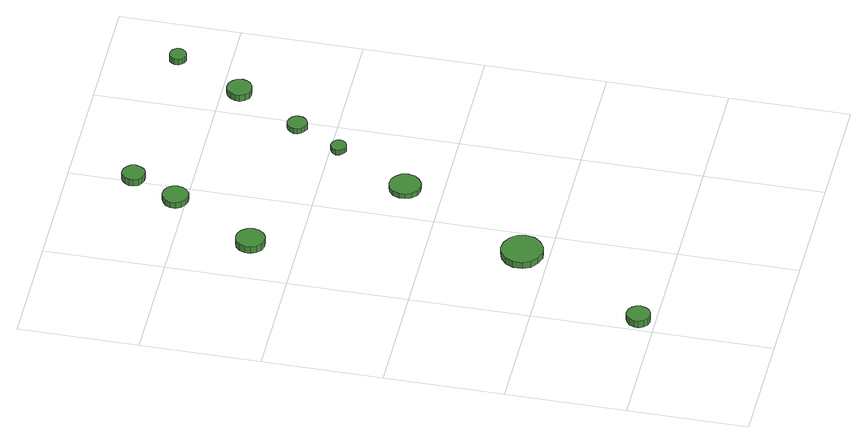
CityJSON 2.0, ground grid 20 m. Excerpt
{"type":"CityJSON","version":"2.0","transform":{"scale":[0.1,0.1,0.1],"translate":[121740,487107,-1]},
"CityObjects":{
"tree1":{"type":"SolitaryVegetationObject","attributes":{"function":"something"},"geometry":[{"type":"MultiSurface","lod":"1","boundaries":[[[0,1,2,3,4,5,6,7,8,9,10,11,12,13,14]],[[15,16,17,18,19,20,21,22,23,24,25,26,27,28,29]],[[0,29,28,1]],[[1,28,27,2]],[[2,27,26,3]],[[3,26,25,4]],[[4,25,24,5]],[[5,24,23,6]],[[6,23,22,7]],[[7,22,21,8]],[[8,21,20,9]],[[9,20,19,10]],[[10,19,18,11]],[[11,18,17,12]],[[12,17,16,13]],[[13,16,15,14]],[[14,15,29,0]]]}]},
"tree2":{"type":"SolitaryVegetationObject","attributes":{"function":"something"},"geometry":[{"type":"MultiSurface","lod":"1","boundaries":[[[30,31,32,33,34,35,36,37,38,39,40,41,42,43,44]],[[45,46,47,48,49,50,51,52,53,54,55,56,57,58,59]],[[30,59,58,31]],[[31,58,57,32]],[[32,57,56,33]],[[33,56,55,34]],[[34,55,54,35]],[[35,54,53,36]],[[36,53,52,37]],[[37,52,51,38]],[[38,51,50,39]],[[39,50,49,40]],[[40,49,48,41]],[[41,48,47,42]],[[42,47,46,43]],[[43,46,45,44]],[[44,45,59,30]]]}]},
"tree3":{"type":"SolitaryVegetationObject","attributes":{"function":"something"},"geometry":[{"type":"MultiSurface","lod":"1","boundaries":[[[60,61,62,63,64,65,66,67,68,69,70,71,72,73,74]],[[75,76,77,78,79,80,81,82,83,84,85,86,87,88,89]],[[60,89,88,61]],[[61,88,87,62]],[[62,87,86,63]],[[63,86,85,64]],[[64,85,84,65]],[[65,84,83,66]],[[66,83,82,67]],[[67,82,81,68]],[[68,81,80,69]],[[69,80,79,70]],[[70,79,78,71]],[[71,78,77,72]],[[72,77,76,73]],[[73,76,75,74]],[[74,75,89,60]]]}]},
"tree4":{"type":"SolitaryVegetationObject","attributes":{"function":"something"},"geometry":[{"type":"MultiSurface","lod":"1","boundaries":[[[90,91,92,93,94,95,96,97,98,99,100,101,102,103,104]],[[105,106,107,108,109,110,111,112,113,114,115,116,117,118,119]],[[90,119,118,91]],[[91,118,117,92]],[[92,117,116,93]],[[93,116,115,94]],[[94,115,114,95]],[[95,114,113,96]],[[96,113,112,97]],[[97,112,111,98]],[[98,111,110,99]],[[99,110,109,100]],[[100,109,108,101]],[[101,108,107,102]],[[102,107,106,103]],[[103,106,105,104]],[[104,105,119,90]]]}]},
"tree5":{"type":"SolitaryVegetationObject","attributes":{"function":"something"},"geometry":[{"type":"MultiSurface","lod":"1","boundaries":[[[120,121,122,123,124,125,126,127,128,129,130,131,132,133,134]],[[135,136,137,138,139,140,141,142,143,144,145,146,147,148,149]],[[120,149,148,121]],[[121,148,147,122]],[[122,147,146,123]],[[123,146,145,124]],[[124,145,144,125]],[[125,144,143,126]],[[126,143,142,127]],[[127,142,141,128]],[[128,141,140,129]],[[129,140,139,130]],[[130,139,138,131]],[[131,138,137,132]],[[132,137,136,133]],[[133,136,135,134]],[[134,135,149,120]]]}]},
"tree6":{"type":"SolitaryVegetationObject","attributes":{"function":"something"},"geometry":[{"type":"MultiSurface","lod":"1","boundaries":[[[150,151,152,153,154,155,156,157,158,159,160,161,162,163,164]],[[165,166,167,168,169,170,171,172,173,174,175,176,177,178,179]],[[150,179,178,151]],[[151,178,177,152]],[[152,177,176,153]],[[153,176,175,154]],[[154,175,174,155]],[[155,174,173,156]],[[156,173,172,157]],[[157,172,171,158]],[[158,171,170,159]],[[159,170,169,160]],[[160,169,168,161]],[[161,168,167,162]],[[162,167,166,163]],[[163,166,165,164]],[[164,165,179,150]]]}]},
"tree7":{"type":"SolitaryVegetationObject","attributes":{"function":"something"},"geometry":[{"type":"MultiSurface","lod":"1","boundaries":[[[180,181,182,183,184,185,186,187,188,189,190,191,192,193,194]],[[195,196,197,198,199,200,201,202,203,204,205,206,207,208,209]],[[180,209,208,181]],[[181,208,207,182]],[[182,207,206,183]],[[183,206,205,184]],[[184,205,204,185]],[[185,204,203,186]],[[186,203,202,187]],[[187,202,201,188]],[[188,201,200,189]],[[189,200,199,190]],[[190,199,198,191]],[[191,198,197,192]],[[192,197,196,193]],[[193,196,195,194]],[[194,195,209,180]]]}]},
"tree8":{"type":"SolitaryVegetationObject","attributes":{"function":"something"},"geometry":[{"type":"MultiSurface","lod":"1","boundaries":[[[210,211,212,213,214,215,216,217,218,219,220,221,222,223,224]],[[225,226,227,228,229,230,231,232,233,234,235,236,237,238,239]],[[210,239,238,211]],[[211,238,237,212]],[[212,237,236,213]],[[213,236,235,214]],[[214,235,234,215]],[[215,234,233,216]],[[216,233,232,217]],[[217,232,231,218]],[[218,231,230,219]],[[219,230,229,220]],[[220,229,228,221]],[[221,228,227,222]],[[222,227,226,223]],[[223,226,225,224]],[[224,225,239,210]]]}]},
"tree9":{"type":"SolitaryVegetationObject","attributes":{"function":"something"},"geometry":[{"type":"MultiSurface","lod":"1","boundaries":[[[240,241,242,243,244,245,246,247,248,249,250,251,252,253,254]],[[255,256,257,258,259,260,261,262,263,264,265,266,267,268,269]],[[240,269,268,241]],[[241,268,267,242]],[[242,267,266,243]],[[243,266,265,244]],[[244,265,264,245]],[[245,264,263,246]],[[246,263,262,247]],[[247,262,261,248]],[[248,261,260,249]],[[249,260,259,250]],[[250,259,258,251]],[[251,258,257,252]],[[252,257,256,253]],[[253,256,255,254]],[[254,255,269,240]]]}]},
"tree10":{"type":"SolitaryVegetationObject","attributes":{"function":"something"},"geometry":[{"type":"MultiSurface","lod":"1","boundaries":[[[270,271,272,273,274,275,276,277,278,279,280,281,282,283,284]],[[285,286,287,288,289,290,291,292,293,294,295,296,297,298,299]],[[270,299,298,271]],[[271,298,297,272]],[[272,297,296,273]],[[273,296,295,274]],[[274,295,294,275]],[[275,294,293,276]],[[276,293,292,277]],[[277,292,291,278]],[[278,291,290,279]],[[279,290,289,280]],[[280,289,288,281]],[[281,288,287,282]],[[282,287,286,283]],[[283,286,285,284]],[[284,285,299,270]]]}]}
},
"vertices":[
[40,27,24],[38,35,24],[34,42,24],[27,46,24],[18,47,24],[11,44,24],[5,39,24],[1,31,24],[1,23,24],[5,16,24],[11,10,24],[18,8,24],[27,9,24],[34,13,24],[38,19,24],[38,19,11],[34,13,11],[27,9,11],[18,8,11],[11,10,11],[5,16,11],[1,23,11],[1,31,11],[5,39,11],[11,44,11],[18,47,11],[27,46,11],[34,42,11],[38,35,11],[40,27,11],
[176,244,24],[173,258,24],[164,269,24],[152,276,24],[138,278,24],[124,274,24],[113,264,24],[107,251,24],[107,236,24],[113,223,24],[124,214,24],[138,209,24],[152,211,24],[164,218,24],[173,229,24],[173,229,12],[164,218,12],[152,211,12],[138,209,12],[124,214,12],[113,223,12],[107,236,12],[107,251,12],[113,264,12],[124,274,12],[138,278,12],[152,276,12],[164,269,12],[173,258,12],[176,244,12],
[110,678,18],[108,688,18],[102,696,18],[94,701,18],[84,702,18],[74,699,18],[67,692,18],[63,683,18],[63,673,18],[67,664,18],[74,657,18],[84,654,18],[94,655,18],[102,660,18],[108,668,18],[108,668,5],[102,660,5],[94,655,5],[84,654,5],[74,657,5],[67,664,5],[63,673,5],[63,683,5],[67,692,5],[74,699,5],[84,702,5],[94,701,5],[102,696,5],[108,688,5],[110,678,5],
[298,463,15],[296,474,15],[289,482,15],[280,488,15],[269,489,15],[259,486,15],[251,478,15],[247,468,15],[247,458,15],[251,448,15],[259,440,15],[269,437,15],[280,438,15],[289,444,15],[296,452,15],[296,452,6],[289,444,6],[280,438,6],[269,437,6],[259,440,6],[251,448,6],[247,458,6],[247,468,6],[251,478,6],[259,486,6],[269,489,6],[280,488,6],[289,482,6],[296,474,6],[298,463,6],
[192,819,16],[190,827,16],[185,835,16],[177,839,16],[168,840,16],[160,837,16],[153,831,16],[149,823,16],[149,814,16],[153,806,16],[160,800,16],[168,797,16],[177,798,16],[185,803,16],[190,810,16],[190,810,5],[185,803,5],[177,798,5],[168,797,5],[160,800,5],[153,806,5],[149,814,5],[149,823,5],[153,831,5],[160,837,5],[168,840,5],[177,839,5],[185,835,5],[190,827,5],[192,819,5],
[227,895,18],[225,903,18],[221,909,18],[214,913,18],[206,914,18],[199,911,18],[193,906,18],[190,899,18],[190,891,18],[193,884,18],[199,879,18],[206,877,18],[214,877,18],[221,881,18],[225,888,18],[225,888,5],[221,881,5],[214,877,5],[206,877,5],[199,879,5],[193,884,5],[190,891,5],[190,899,5],[193,906,5],[199,911,5],[206,914,5],[214,913,5],[221,909,5],[225,903,5],[227,895,5],
[358,587,16],[357,592,16],[354,597,16],[349,599,16],[344,600,16],[339,598,16],[335,595,16],[332,590,16],[332,584,16],[335,580,16],[339,576,16],[344,574,16],[349,575,16],[354,578,16],[357,582,16],[357,582,6],[354,578,6],[349,575,6],[344,574,6],[339,576,6],[335,580,6],[332,584,6],[332,590,6],[335,595,6],[339,598,6],[344,600,6],[349,599,6],[354,597,6],[357,592,6],[358,587,6],
[403,664,16],[402,670,16],[398,676,16],[392,679,16],[385,680,16],[379,678,16],[374,673,16],[371,667,16],[371,660,16],[374,654,16],[379,650,16],[385,647,16],[392,648,16],[398,652,16],[402,657,16],[402,657,6],[398,652,6],[392,648,6],[385,647,6],[379,650,6],[374,654,6],[371,660,6],[371,667,6],[374,673,6],[379,678,6],[385,680,6],[392,679,6],[398,676,6],[402,670,6],[403,664,6],
[474,772,17],[472,781,17],[467,787,17],[460,792,17],[451,793,17],[443,790,17],[437,784,17],[433,776,17],[433,768,17],[437,760,17],[443,754,17],[451,752,17],[460,753,17],[467,757,17],[472,764,17],[472,764,5],[467,757,5],[460,753,5],[451,752,5],[443,754,5],[437,760,5],[433,768,5],[433,776,5],[437,784,5],[443,790,5],[451,793,5],[460,792,5],[467,787,5],[472,781,5],[474,772,5],
[530,886,16],[529,892,16],[525,897,16],[520,900,16],[514,900,16],[509,899,16],[505,895,16],[502,889,16],[502,883,16],[505,878,16],[509,874,16],[514,872,16],[520,873,16],[525,876,16],[529,881,16],[529,881,5],[525,876,5],[520,873,5],[514,872,5],[509,874,5],[505,878,5],[502,883,5],[502,889,5],[505,895,5],[509,899,5],[514,900,5],[520,900,5],[525,897,5],[529,892,5],[530,886,5]
]}
